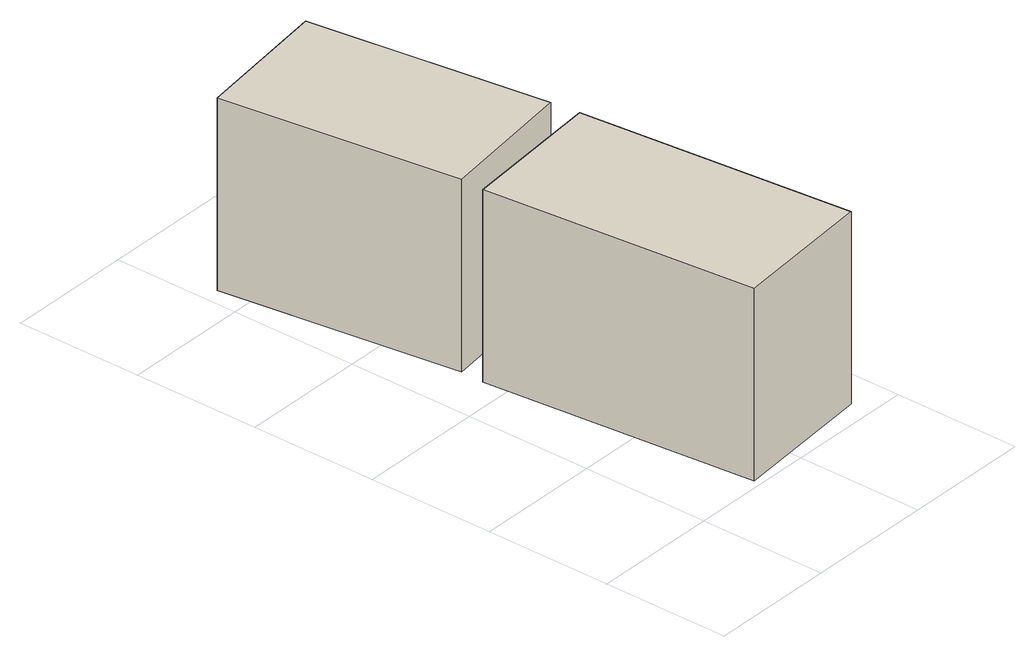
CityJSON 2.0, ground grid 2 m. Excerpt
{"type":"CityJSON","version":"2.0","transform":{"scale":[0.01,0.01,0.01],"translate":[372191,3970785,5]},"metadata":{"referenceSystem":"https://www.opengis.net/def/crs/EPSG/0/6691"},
"CityObjects":{
"building1":{"type":"Building","attributes":{"建物現況なし":"1","usage":"461","measuredHeight":-9999,"storeysAboveGround":9999,"BuildingDetailAttribute.totalFloorArea":-9999,"BuildingDetailAttribute.buildingFootprintArea":-9999,"BuildingDetailAttribute.buildingRoofEdgeArea":-9999,"BuildingDetailAttribute.buildingStructureOrgType":"88","BuildingDetailAttribute.fireproofStructureType":"1011","BuildingDetailAttribute.areaClassificationType":"9999","BuildingDetailAttribute.districtsAndZonesType":"9999","BuildingDetailAttribute.orgUsage2":"88","BuildingDetailAttribute.specifiedBuildingCoverageRate":-9999,"BuildingDetailAttribute.specifiedFloorAreaRate":-9999,"BuildingDetailAttribute.surveyYear":"0001","BuildingIDAttribute.prefecture":"11","BuildingIDAttribute.city":"11106"},"geometry":[{"type":"Solid","lod":"1","boundaries":[[[[0,1,2,3]],[[2,4,5,3]],[[1,6,4,2]],[[0,7,6,1]],[[3,5,7,0]],[[4,6,7,5]]]]}]},
"building2":{"type":"Building","attributes":{"建物現況なし":"1","usage":"461","measuredHeight":-9999,"storeysAboveGround":9999,"BuildingDetailAttribute.totalFloorArea":-9999,"BuildingDetailAttribute.buildingFootprintArea":-9999,"BuildingDetailAttribute.buildingRoofEdgeArea":-9999,"BuildingDetailAttribute.buildingStructureOrgType":"88","BuildingDetailAttribute.fireproofStructureType":"1011","BuildingDetailAttribute.areaClassificationType":"9999","BuildingDetailAttribute.districtsAndZonesType":"9999","BuildingDetailAttribute.orgUsage2":"88","BuildingDetailAttribute.specifiedBuildingCoverageRate":-9999,"BuildingDetailAttribute.specifiedFloorAreaRate":-9999,"BuildingDetailAttribute.surveyYear":"0001","BuildingIDAttribute.prefecture":"11","BuildingIDAttribute.city":"11106"},"geometry":[{"type":"Solid","lod":"1","boundaries":[[[[8,9,10,11]],[[10,12,13,11]],[[9,14,12,10]],[[8,15,14,9]],[[11,13,15,8]],[[12,14,15,13]]]]}]}
},
"vertices":[
[77,440,30],[303,462,30],[344,33,30],[118,11,30],[344,33,330],[118,11,330],[303,462,330],[77,440,330],
[27,852,30],[246,882,30],[298,507,30],[78,477,30],[298,507,330],[78,477,330],[246,882,330],[27,852,330]
]}
